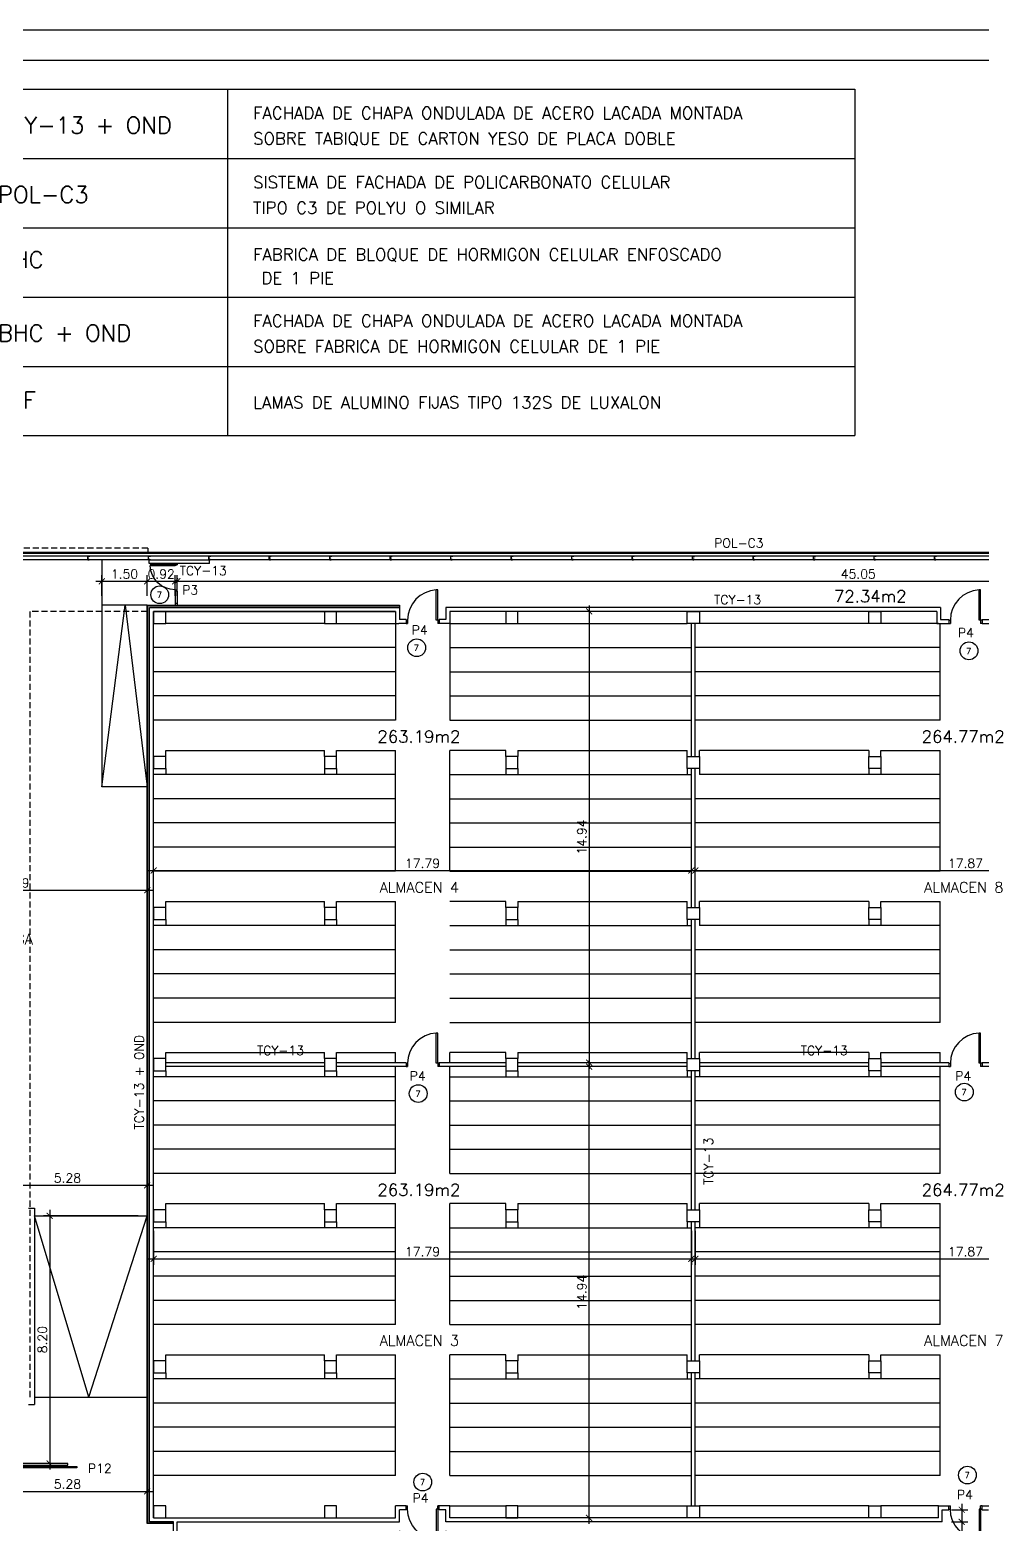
# Model space of a CAD drawing. Extents: x -1 to 154, y -18 to 77.
# Drawn here: x 35.67 to 67.16, y 27.43 to 76.88 of the extents above; entities that cross this region are included whole.
import ezdxf

# ---------------------------------------------------------------- set-up
doc = ezdxf.new("R2010")
doc.units = 0
doc.linetypes.add('TRAZOS', pattern=[0.75, 0.5, -0.25])
doc.layers.get('0').update_dxf_attribs({"linetype": 'CONTINUOUS'})
doc.layers.get('DEFPOINTS').update_dxf_attribs({"linetype": 'CONTINUOUS'})
for name, color, linetype in [('2', 2, 'CONTINUOUS'), ('4', 3, 'CONTINUOUS'), ('AMAESTRADO', 4, 'CONTINUOUS'), ('CARPINT', 1, 'CONTINUOUS'), ('COTAS', 7, 'CONTINUOUS'), ('FORMATO', 7, 'CONTINUOUS'), ('MOB', 40, 'CONTINUOUS'), ('REF-CAR', 3, 'CONTINUOUS'), ('SUP', 4, 'CONTINUOUS'), ('TABIQUERIA', 4, 'CONTINUOUS')]:
    doc.layers.add(name, color=color, linetype=linetype)
doc.styles.add('ROMANS', font='romans.shx')
doc.dimstyles.get("Standard").update_dxf_attribs({"dimtxt": 0.18, "dimasz": 0.18, "dimexe": 0.18, "dimexo": 0.0625, "dimgap": 0.09, "dimtad": 0, "dimtih": 1, "dimtoh": 1, "dimdec": 4, "dimzin": 0, "dimdsep": 46, "dimtxsty": 'Standard', "dimcen": 0.09, "dimadec": 0, "dimazin": 0, "dimtfac": 1, "dimtdec": 4, "dimtofl": 0, "dimtmove": 0, "dimatfit": 3, "dimfxl": 0, "dimtolj": 1, "dimtzin": 0, "dimarcsym": 0})

# ---------------------------------------------------------------- blocks, each defined once
blk = doc.blocks.new('_ARCHTICK')
at = {"color": 0, "linetype": 'ByBlock', "const_width": 0.15}
blk.add_lwpolyline([(-0.5, -0.5), (0.5, 0.5)], dxfattribs=at)
blk = doc.blocks.new('*D1')
at = {"linetype": 'ByBlock'}
for p, q in [((39.563, 49.057), (57.748, 49.057)), ((39.763, 48.132), (39.763, 49.257)), ((57.548, 48.132), (57.548, 49.257))]:
    blk.add_line(p, q, dxfattribs=at)
at = {"layer": 'DEFPOINTS', "color": 0, "linetype": 'ByBlock'}
for p in [(57.548, 49.057), (39.763, 47.832), (57.548, 47.832)]:
    blk.add_point(p, dxfattribs=at)
at = {"linetype": 'ByBlock', "xscale": 0.2, "yscale": 0.2, "zscale": 0.2, "rotation": 180}
blk.add_blockref('_ARCHTICK', (39.763, 49.057), dxfattribs=at)
at = {"linetype": 'ByBlock', "xscale": 0.2, "yscale": 0.2, "zscale": 0.2}
blk.add_blockref('_ARCHTICK', (57.548, 49.057), dxfattribs=at)
at = {"linetype": 'ByBlock', "insert": (48.656, 49.297), "char_height": 0.3, "attachment_point": 5, "style": 'ROMANS'}
blk.add_mtext('\\A1;17.79', dxfattribs=at)
blk = doc.blocks.new('*D2')
at = {"linetype": 'ByBlock'}
for p, q in [((57.113, 57.632), (55.962, 57.632)), ((56.162, 57.832), (56.162, 42.497)), ((57.113, 42.697), (55.962, 42.697))]:
    blk.add_line(p, q, dxfattribs=at)
at = {"layer": 'DEFPOINTS', "color": 0, "linetype": 'ByBlock'}
for p in [(57.413, 57.632), (56.162, 42.697), (57.413, 42.697)]:
    blk.add_point(p, dxfattribs=at)
at = {"linetype": 'ByBlock', "xscale": 0.2, "yscale": 0.2, "zscale": 0.2}
for p, rotation in [((56.162, 57.632), 90), ((56.162, 42.697), 270)]:
    blk.add_blockref('_ARCHTICK', p, dxfattribs=dict(at, rotation=rotation))
at = {"linetype": 'ByBlock', "insert": (55.922, 50.164), "char_height": 0.3, "attachment_point": 5, "rotation": 90, "style": 'ROMANS'}
blk.add_mtext('\\A1;14.94', dxfattribs=at)
blk = doc.blocks.new('*D3')
at = {"linetype": 'ByBlock'}
for p, q in [((39.763, 37.132), (39.763, 36.006)), ((57.548, 37.132), (57.548, 36.006)), ((39.563, 36.206), (57.748, 36.206))]:
    blk.add_line(p, q, dxfattribs=at)
at = {"layer": 'DEFPOINTS', "color": 0, "linetype": 'ByBlock'}
for p in [(39.763, 37.432), (57.548, 37.432), (57.548, 36.206)]:
    blk.add_point(p, dxfattribs=at)
at = {"linetype": 'ByBlock', "xscale": 0.2, "yscale": 0.2, "zscale": 0.2, "rotation": 180}
blk.add_blockref('_ARCHTICK', (39.763, 36.206), dxfattribs=at)
at = {"linetype": 'ByBlock', "xscale": 0.2, "yscale": 0.2, "zscale": 0.2}
blk.add_blockref('_ARCHTICK', (57.548, 36.206), dxfattribs=at)
at = {"linetype": 'ByBlock', "insert": (48.656, 36.446), "char_height": 0.3, "attachment_point": 5, "style": 'ROMANS'}
blk.add_mtext('\\A1;17.79', dxfattribs=at)
blk = doc.blocks.new('*D4')
at = {"linetype": 'ByBlock'}
for p, q in [((57.113, 42.567), (55.962, 42.567)), ((56.162, 27.432), (56.162, 42.767)), ((57.113, 27.632), (55.962, 27.632))]:
    blk.add_line(p, q, dxfattribs=at)
at = {"layer": 'DEFPOINTS', "color": 0, "linetype": 'ByBlock'}
for p in [(56.162, 42.567), (57.413, 42.567), (57.413, 27.632)]:
    blk.add_point(p, dxfattribs=at)
at = {"linetype": 'ByBlock', "xscale": 0.2, "yscale": 0.2, "zscale": 0.2}
for p, rotation in [((56.162, 42.567), 90), ((56.162, 27.632), 270)]:
    blk.add_blockref('_ARCHTICK', p, dxfattribs=dict(at, rotation=rotation))
at = {"linetype": 'ByBlock', "insert": (55.922, 35.099), "char_height": 0.3, "attachment_point": 5, "rotation": 90, "style": 'ROMANS'}
blk.add_mtext('\\A1;14.94', dxfattribs=at)
blk = doc.blocks.new('*D11')
at = {"linetype": 'ByBlock'}
for p, q in [((57.678, 37.132), (57.678, 36.006)), ((75.548, 37.132), (75.548, 36.006)), ((57.478, 36.206), (75.748, 36.206))]:
    blk.add_line(p, q, dxfattribs=at)
at = {"layer": 'DEFPOINTS', "color": 0, "linetype": 'ByBlock'}
for p in [(57.678, 37.432), (75.548, 37.432), (75.548, 36.206)]:
    blk.add_point(p, dxfattribs=at)
at = {"linetype": 'ByBlock', "xscale": 0.2, "yscale": 0.2, "zscale": 0.2, "rotation": 180}
blk.add_blockref('_ARCHTICK', (57.678, 36.206), dxfattribs=at)
at = {"linetype": 'ByBlock', "xscale": 0.2, "yscale": 0.2, "zscale": 0.2}
blk.add_blockref('_ARCHTICK', (75.548, 36.206), dxfattribs=at)
at = {"linetype": 'ByBlock', "insert": (66.613, 36.446), "char_height": 0.3, "attachment_point": 5, "style": 'ROMANS'}
blk.add_mtext('\\A1;17.87', dxfattribs=at)
blk = doc.blocks.new('*D18')
at = {"linetype": 'ByBlock'}
for p, q in [((57.478, 49.057), (75.748, 49.057)), ((57.678, 48.132), (57.678, 49.257)), ((75.548, 48.132), (75.548, 49.257))]:
    blk.add_line(p, q, dxfattribs=at)
at = {"layer": 'DEFPOINTS', "color": 0, "linetype": 'ByBlock'}
for p in [(75.548, 49.057), (57.678, 47.832), (75.548, 47.832)]:
    blk.add_point(p, dxfattribs=at)
at = {"linetype": 'ByBlock', "xscale": 0.2, "yscale": 0.2, "zscale": 0.2, "rotation": 180}
blk.add_blockref('_ARCHTICK', (57.678, 49.057), dxfattribs=at)
at = {"linetype": 'ByBlock', "xscale": 0.2, "yscale": 0.2, "zscale": 0.2}
blk.add_blockref('_ARCHTICK', (75.548, 49.057), dxfattribs=at)
at = {"linetype": 'ByBlock', "insert": (66.613, 49.297), "char_height": 0.3, "attachment_point": 5, "style": 'ROMANS'}
blk.add_mtext('\\A1;17.87', dxfattribs=at)
blk = doc.blocks.new('*D41')
at = {"linetype": 'ByBlock'}
for p, q in [((66.148, 27.902), (66.691, 27.902)), ((66.491, 28.102), (66.491, 27.502)), ((66.148, 27.502), (66.691, 27.502)), ((66.491, 27.502), (66.491, 26.207))]:
    blk.add_line(p, q, dxfattribs=at)
at = {"layer": 'DEFPOINTS', "color": 0, "linetype": 'ByBlock'}
for p in [(65.848, 27.902), (65.848, 27.502), (66.491, 27.502)]:
    blk.add_point(p, dxfattribs=at)
at = {"linetype": 'ByBlock', "xscale": 0.2, "yscale": 0.2, "zscale": 0.2}
for p, rotation in [((66.491, 27.902), 90), ((66.491, 27.502), 270)]:
    blk.add_blockref('_ARCHTICK', p, dxfattribs=dict(at, rotation=rotation))
at = {"linetype": 'ByBlock', "insert": (66.251, 26.755), "char_height": 0.3, "attachment_point": 5, "rotation": 90, "style": 'ROMANS'}
blk.add_mtext('\\A1;0.40', dxfattribs=at)
blk = doc.blocks.new('*D42')
at = {"linetype": 'ByBlock'}
for p, q in [((47.898, 27.202), (47.898, 25.947)), ((49.428, 27.202), (49.428, 25.947)), ((47.698, 26.147), (49.628, 26.147))]:
    blk.add_line(p, q, dxfattribs=at)
at = {"layer": 'DEFPOINTS', "color": 0, "linetype": 'ByBlock'}
for p in [(47.898, 27.502), (49.428, 27.502), (49.428, 26.147)]:
    blk.add_point(p, dxfattribs=at)
at = {"linetype": 'ByBlock', "xscale": 0.2, "yscale": 0.2, "zscale": 0.2, "rotation": 180}
blk.add_blockref('_ARCHTICK', (47.898, 26.147), dxfattribs=at)
at = {"linetype": 'ByBlock', "xscale": 0.2, "yscale": 0.2, "zscale": 0.2}
blk.add_blockref('_ARCHTICK', (49.428, 26.147), dxfattribs=at)
at = {"linetype": 'ByBlock', "insert": (48.663, 26.387), "char_height": 0.3, "attachment_point": 5, "style": 'ROMANS'}
blk.add_mtext('\\A1;1.53', dxfattribs=at)
blk = doc.blocks.new('*D43')
at = {"linetype": 'ByBlock'}
for p, q in [((30.863, 48.182), (30.863, 48.607)), ((39.553, 48.182), (39.553, 48.607)), ((30.663, 48.407), (39.753, 48.407))]:
    blk.add_line(p, q, dxfattribs=at)
at = {"layer": 'DEFPOINTS', "color": 0, "linetype": 'ByBlock'}
for p in [(39.553, 48.407), (30.863, 47.882), (39.553, 47.882)]:
    blk.add_point(p, dxfattribs=at)
at = {"linetype": 'ByBlock', "xscale": 0.2, "yscale": 0.2, "zscale": 0.2, "rotation": 180}
blk.add_blockref('_ARCHTICK', (30.863, 48.407), dxfattribs=at)
at = {"linetype": 'ByBlock', "xscale": 0.2, "yscale": 0.2, "zscale": 0.2}
blk.add_blockref('_ARCHTICK', (39.553, 48.407), dxfattribs=at)
at = {"linetype": 'ByBlock', "insert": (35.208, 48.647), "char_height": 0.3, "attachment_point": 5, "style": 'ROMANS'}
blk.add_mtext('\\A1;8.69', dxfattribs=at)
blk = doc.blocks.new('*D45')
at = {"linetype": 'ByBlock'}
for p, q in [((34.073, 38.64), (39.753, 38.64)), ((34.273, 37.932), (34.273, 38.84)), ((39.553, 37.932), (39.553, 38.84))]:
    blk.add_line(p, q, dxfattribs=at)
at = {"layer": 'DEFPOINTS', "color": 0, "linetype": 'ByBlock'}
for p in [(39.553, 38.64), (34.273, 37.632), (39.553, 37.632)]:
    blk.add_point(p, dxfattribs=at)
at = {"linetype": 'ByBlock', "xscale": 0.2, "yscale": 0.2, "zscale": 0.2, "rotation": 180}
blk.add_blockref('_ARCHTICK', (34.273, 38.64), dxfattribs=at)
at = {"linetype": 'ByBlock', "xscale": 0.2, "yscale": 0.2, "zscale": 0.2}
blk.add_blockref('_ARCHTICK', (39.553, 38.64), dxfattribs=at)
at = {"linetype": 'ByBlock', "insert": (36.913, 38.88), "char_height": 0.3, "attachment_point": 5, "style": 'ROMANS'}
blk.add_mtext('\\A1;5.28', dxfattribs=at)
blk = doc.blocks.new('*D46')
at = {"linetype": 'ByBlock'}
for p, q in [((39.353, 58.627), (40.677, 58.627)), ((39.553, 58.142), (39.553, 58.827)), ((40.477, 58.142), (40.477, 58.827))]:
    blk.add_line(p, q, dxfattribs=at)
at = {"layer": 'DEFPOINTS', "color": 0, "linetype": 'ByBlock'}
for p in [(40.477, 58.627), (39.553, 57.842), (40.477, 57.842)]:
    blk.add_point(p, dxfattribs=at)
at = {"linetype": 'ByBlock', "xscale": 0.2, "yscale": 0.2, "zscale": 0.2, "rotation": 180}
blk.add_blockref('_ARCHTICK', (39.553, 58.627), dxfattribs=at)
at = {"linetype": 'ByBlock', "xscale": 0.2, "yscale": 0.2, "zscale": 0.2}
blk.add_blockref('_ARCHTICK', (40.477, 58.627), dxfattribs=at)
at = {"linetype": 'ByBlock', "insert": (40.015, 58.867), "char_height": 0.3, "attachment_point": 5, "style": 'ROMANS'}
blk.add_mtext('\\A1;0.92', dxfattribs=at)
blk = doc.blocks.new('*D49')
at = {"linetype": 'ByBlock'}
for p, q in [((37.853, 58.628), (39.753, 58.628)), ((38.053, 58.142), (38.053, 58.828)), ((39.553, 58.142), (39.553, 58.828))]:
    blk.add_line(p, q, dxfattribs=at)
at = {"layer": 'DEFPOINTS', "color": 0, "linetype": 'ByBlock'}
for p in [(39.553, 58.628), (38.053, 57.842), (39.553, 57.842)]:
    blk.add_point(p, dxfattribs=at)
at = {"linetype": 'ByBlock', "xscale": 0.2, "yscale": 0.2, "zscale": 0.2, "rotation": 180}
blk.add_blockref('_ARCHTICK', (38.053, 58.628), dxfattribs=at)
at = {"linetype": 'ByBlock', "xscale": 0.2, "yscale": 0.2, "zscale": 0.2}
blk.add_blockref('_ARCHTICK', (39.553, 58.628), dxfattribs=at)
at = {"linetype": 'ByBlock', "insert": (38.803, 58.868), "char_height": 0.3, "attachment_point": 5, "style": 'ROMANS'}
blk.add_mtext('\\A1;1.50', dxfattribs=at)
blk = doc.blocks.new('*D57')
at = {"linetype": 'ByBlock'}
for p, q in [((39.253, 37.632), (36.127, 37.632)), ((36.327, 37.832), (36.327, 29.232)), ((36.623, 29.432), (36.127, 29.432))]:
    blk.add_line(p, q, dxfattribs=at)
at = {"layer": 'DEFPOINTS', "color": 0, "linetype": 'ByBlock'}
for p in [(39.553, 37.632), (36.327, 29.432), (36.923, 29.432)]:
    blk.add_point(p, dxfattribs=at)
at = {"linetype": 'ByBlock', "xscale": 0.2, "yscale": 0.2, "zscale": 0.2}
for p, rotation in [((36.327, 37.632), 90), ((36.327, 29.432), 270)]:
    blk.add_blockref('_ARCHTICK', p, dxfattribs=dict(at, rotation=rotation))
at = {"linetype": 'ByBlock', "insert": (36.087, 33.532), "char_height": 0.3, "attachment_point": 5, "rotation": 90, "style": 'ROMANS'}
blk.add_mtext('\\A1;8.20', dxfattribs=at)
blk = doc.blocks.new('*D61')
at = {"linetype": 'ByBlock'}
for p, q in [((34.073, 38.64), (39.753, 38.64)), ((34.273, 37.932), (34.273, 38.84)), ((39.553, 37.932), (39.553, 38.84))]:
    blk.add_line(p, q, dxfattribs=at)
at = {"layer": 'DEFPOINTS', "color": 0, "linetype": 'ByBlock'}
for p in [(39.553, 38.64), (34.273, 37.632), (39.553, 37.632)]:
    blk.add_point(p, dxfattribs=at)
at = {"linetype": 'ByBlock', "xscale": 0.2, "yscale": 0.2, "zscale": 0.2, "rotation": 180}
blk.add_blockref('_ARCHTICK', (34.273, 38.64), dxfattribs=at)
at = {"linetype": 'ByBlock', "xscale": 0.2, "yscale": 0.2, "zscale": 0.2}
blk.add_blockref('_ARCHTICK', (39.553, 38.64), dxfattribs=at)
at = {"linetype": 'ByBlock', "insert": (36.913, 38.88), "char_height": 0.3, "attachment_point": 5, "style": 'ROMANS'}
blk.add_mtext('\\A1;5.28', dxfattribs=at)
blk = doc.blocks.new('*D79')
at = {"linetype": 'ByBlock'}
for p, q in [((40.347, 58.628), (85.792, 58.628)), ((40.547, 58.142), (40.547, 58.828)), ((85.592, 58.142), (85.592, 58.828))]:
    blk.add_line(p, q, dxfattribs=at)
at = {"layer": 'DEFPOINTS', "color": 0, "linetype": 'ByBlock'}
for p in [(85.592, 58.628), (40.547, 57.842), (85.592, 57.842)]:
    blk.add_point(p, dxfattribs=at)
at = {"linetype": 'ByBlock', "xscale": 0.2, "yscale": 0.2, "zscale": 0.2, "rotation": 180}
blk.add_blockref('_ARCHTICK', (40.547, 58.628), dxfattribs=at)
at = {"linetype": 'ByBlock', "xscale": 0.2, "yscale": 0.2, "zscale": 0.2}
blk.add_blockref('_ARCHTICK', (85.592, 58.628), dxfattribs=at)
at = {"linetype": 'ByBlock', "insert": (63.07, 58.868), "char_height": 0.3, "attachment_point": 5, "style": 'ROMANS'}
blk.add_mtext('\\A1;45.05', dxfattribs=at)
blk = doc.blocks.new('A$C54F826CB')
at = {"layer": 'TABIQUERIA', "color": 7, "style": 'ROMANS'}
for s, p in [('FACHADA DE CHAPA ONDULADA DE ACERO LACADA MONTADA', (8.41, 9.582)), ('SOBRE TABIQUE DE CARTON YESO DE PLACA DOBLE', (8.41, 8.737)), ('SISTEMA DE FACHADA DE POLICARBONATO CELULAR', (8.41, 7.29)), ('TIPO C3 DE POLYU O SIMILAR', (8.41, 6.445)), ('FABRICA DE BLOQUE DE HORMIGON CELULAR ENFOSCADO', (8.41, 4.899)), (' DE 1 PIE', (8.41, 4.119)), ('FACHADA DE CHAPA ONDULADA DE ACERO LACADA MONTADA', (8.41, 2.705)), ('SOBRE FABRICA DE HORMIGON CELULAR DE 1 PIE', (8.41, 1.86)), ('LAMAS DE ALUMINO FIJAS TIPO 132S DE LUXALON', (8.41, 0.005))]:
    blk.add_text(s, height=0.4, dxfattribs=at).set_placement(p)
at = {"layer": 'TABIQUERIA', "style": 'ROMANS'}
for s, p in [('TCY-13 + OND', (-0.026, 9.102)), ('POL-C3', (-0.026, 6.809)), ('BHC', (-0.026, 4.653)), ('BHC + OND', (-0.026, 2.225)), ('LAF ', (-0.026, 0))]:
    blk.add_text(s, height=0.55, dxfattribs=at).set_placement(p)
blk = doc.blocks.new('P100D')
for p, q in [((0, 0), (0, -0.05)), ((-0.11, -0.05), (-1.11, -0.05)), ((-1.11, -0.05), (-1.11, -0.1)), ((-0.11, -0.1), (-1.11, -0.1)), ((-0.11, 0), (-0.11, -0.05)), ((-0.11, -0.05), (0, -0.05)), ((-0.11, -0.05), (-0.11, -0.1)), ((-0.11, -1.05), (0, -1.05)), ((-0.11, -1.1), (-0.11, -1.05)), ((0, -1.1), (0, -1.05))]:
    blk.add_line(p, q)
blk.add_arc((-0.11, -0.05), 1, 182.866, 270)
blk = doc.blocks.new('P80I')
for p, q in [((-0.07, 0), (-0.07, -0.05)), ((0, 0), (0, -0.05)), ((0, -0.05), (-0.07, -0.05)), ((0, -0.05), (0.825, -0.05)), ((0, -0.05), (0, -0.085)), ((0, -0.085), (0.825, -0.085)), ((0.825, -0.05), (0.825, -0.085)), ((0, -0.875), (-0.07, -0.875)), ((-0.07, -0.925), (-0.07, -0.875)), ((0, -0.925), (0, -0.875))]:
    blk.add_line(p, q)
blk.add_arc((0, -0.05), 0.825, 270, 357.5685)
blk = doc.blocks.new('A$C5F1F5EC7')
at = {"color": 3}
blk.add_lwpolyline([(0.003, 0.1), (0, 0.1), (0, 0.114, -0.414214), (0.006, 0.12), (0.044, 0.12, -0.414214), (0.05, 0.114), (0.05, 0.006, -0.414214), (0.044, 0), (0.006, 0, -0.414214), (0, 0.006), (0, 0.02), (0.003, 0.02), (0.003, 0.006, 0.414214), (0.006, 0.003), (0.044, 0.003, 0.414214), (0.047, 0.006), (0.047, 0.114, 0.414214), (0.044, 0.117), (0.006, 0.117, 0.414214), (0.003, 0.114)], format="xyb", close=True, dxfattribs=at)

msp = doc.modelspace()

# ---------------------------------------------------------------- linework, layer by layer
at = {"layer": '2', "linetype": 'TRAZOS', "ltscale": 0.4}
for p, q in [((39.572, 59.722), (26.383, 59.722)), ((39.572, 59.722), (39.572, 59.582)), ((39.553, 57.63), (35.673, 57.632)), ((35.673, 57.632), (35.673, 31.632))]:
    msp.add_line(p, q, dxfattribs=at)
at = {"layer": '2'}
for p, q in [((39.613, 59.342), (31.472, 59.342)), ((38.053, 59.342), (38.053, 51.822)), ((85.654, 59.342), (41.613, 59.342)), ((39.553, 57.842), (38.053, 57.842)), ((38.053, 51.822), (38.823, 57.842)), ((38.823, 57.842), (39.553, 51.822)), ((39.553, 51.822), (38.053, 51.822)), ((35.623, 37.882), (35.823, 37.882)), ((35.823, 37.882), (35.823, 31.382)), ((35.823, 37.632), (39.553, 37.632)), ((37.623, 31.632), (35.823, 37.632)), ((37.623, 31.632), (39.553, 37.632)), ((35.623, 31.382), (35.823, 31.382)), ((35.823, 31.632), (39.553, 31.632))]:
    msp.add_line(p, q, dxfattribs=at)
at = {"layer": '4'}
for p, q in [((39.613, 59.342), (41.613, 59.342)), ((39.613, 59.222), (39.613, 59.342)), ((41.613, 59.222), (41.613, 59.342)), ((41.613, 59.222), (39.613, 59.222)), ((39.553, 27.442), (39.553, 57.842)), ((39.553, 57.842), (47.898, 57.842)), ((39.573, 27.462), (39.573, 57.822)), ((39.573, 57.822), (47.898, 57.822)), ((39.633, 27.502), (39.633, 57.762)), ((39.633, 57.762), (47.898, 57.762)), ((47.898, 57.762), (39.633, 57.762)), ((39.763, 27.632), (39.763, 57.632)), ((39.763, 57.632), (47.768, 57.632)), ((47.768, 57.632), (39.763, 57.632)), ((47.768, 57.632), (47.768, 57.232)), ((47.898, 57.842), (47.898, 57.362)), ((48.113, 57.362), (47.898, 57.362)), ((48.113, 57.362), (48.113, 57.232)), ((49.213, 57.362), (49.213, 57.232)), ((49.428, 57.362), (49.213, 57.362)), ((65.793, 57.762), (49.428, 57.762)), ((49.428, 57.762), (49.428, 57.362)), ((65.663, 57.632), (49.558, 57.632)), ((49.558, 57.632), (49.558, 57.232)), ((65.663, 57.632), (65.663, 57.232)), ((65.793, 57.762), (65.793, 57.362)), ((65.793, 57.362), (66.063, 57.362)), ((66.063, 57.362), (66.063, 57.232)), ((67.163, 57.362), (67.163, 57.232)), ((67.163, 57.362), (67.433, 57.362)), ((47.768, 57.232), (47.878, 57.232)), ((48.113, 57.232), (47.878, 57.232)), ((49.448, 57.232), (49.213, 57.232)), ((49.558, 57.232), (49.448, 57.232)), ((57.548, 52.832), (57.548, 57.232)), ((57.678, 52.832), (57.678, 57.232)), ((65.663, 57.232), (65.773, 57.232)), ((65.773, 57.232), (66.063, 57.232)), ((67.163, 57.232), (67.453, 57.232)), ((57.548, 47.832), (57.548, 52.432)), ((57.678, 47.832), (57.678, 52.432)), ((57.548, 42.832), (57.548, 47.432)), ((57.678, 42.832), (57.678, 47.432)), ((45.413, 42.697), (40.163, 42.697)), ((45.413, 42.567), (40.163, 42.567)), ((48.113, 42.697), (45.813, 42.697)), ((48.113, 42.567), (45.813, 42.567)), ((48.113, 42.697), (48.113, 42.567)), ((51.413, 42.697), (49.213, 42.697)), ((49.213, 42.697), (49.213, 42.567)), ((51.413, 42.567), (49.213, 42.567)), ((57.413, 42.697), (51.813, 42.697)), ((57.413, 42.567), (51.813, 42.567)), ((63.413, 42.697), (57.813, 42.697)), ((63.413, 42.567), (57.813, 42.567)), ((66.063, 42.697), (63.813, 42.697)), ((66.063, 42.567), (63.813, 42.567)), ((66.063, 42.697), (66.063, 42.567)), ((69.413, 42.697), (67.163, 42.697)), ((67.163, 42.697), (67.163, 42.567)), ((69.413, 42.567), (67.163, 42.567)), ((57.548, 37.832), (57.548, 42.432)), ((57.678, 37.832), (57.678, 42.432)), ((57.548, 32.832), (57.548, 37.432)), ((57.678, 32.832), (57.678, 37.432)), ((57.548, 28.032), (57.548, 32.432)), ((57.678, 28.032), (57.678, 32.432)), ((47.768, 27.632), (47.768, 28.032)), ((48.113, 28.032), (47.768, 28.032)), ((47.898, 27.502), (47.898, 27.902)), ((48.113, 27.902), (47.898, 27.902)), ((48.113, 27.902), (48.113, 28.032)), ((49.448, 28.032), (49.213, 28.032)), ((49.213, 27.902), (49.213, 28.032)), ((49.428, 27.902), (49.213, 27.902)), ((49.428, 27.502), (49.428, 27.902)), ((49.558, 28.032), (49.448, 28.032)), ((49.558, 27.632), (49.558, 28.032)), ((65.718, 27.632), (65.718, 28.032)), ((65.718, 28.032), (65.828, 28.032)), ((65.828, 28.032), (66.063, 28.032)), ((65.848, 27.902), (66.063, 27.902)), ((65.848, 27.502), (65.848, 27.902)), ((66.063, 27.902), (66.063, 28.032)), ((67.163, 28.032), (67.398, 28.032)), ((67.163, 27.902), (67.163, 28.032)), ((67.163, 27.902), (67.378, 27.902)), ((40.418, 27.442), (39.553, 27.442)), ((40.418, 27.462), (39.573, 27.462)), ((40.418, 27.502), (39.633, 27.502)), ((39.633, 27.502), (40.418, 27.502)), ((39.763, 27.632), (47.768, 27.632)), ((40.418, 26.957), (40.418, 27.502)), ((40.548, 27.502), (47.898, 27.502)), ((40.548, 26.957), (40.548, 27.502)), ((65.848, 27.502), (49.428, 27.502)), ((65.718, 27.632), (49.558, 27.632))]:
    msp.add_line(p, q, dxfattribs=at)
for points in [[(39.763, 57.232), (40.163, 57.232), (40.163, 57.632), (39.763, 57.632)], [(45.413, 57.232), (45.813, 57.232), (45.813, 57.632), (45.413, 57.632)], [(51.413, 57.232), (51.813, 57.232), (51.813, 57.632), (51.413, 57.632)], [(57.813, 57.232), (57.413, 57.232), (57.413, 57.632), (57.813, 57.632)], [(63.813, 57.232), (63.413, 57.232), (63.413, 57.632), (63.813, 57.632)], [(39.763, 52.432), (40.163, 52.432), (40.163, 52.832), (39.763, 52.832)], [(45.413, 52.432), (45.813, 52.432), (45.813, 52.832), (45.413, 52.832)], [(51.413, 52.432), (51.813, 52.432), (51.813, 52.832), (51.413, 52.832)], [(57.813, 52.432), (57.413, 52.432), (57.413, 52.832), (57.813, 52.832)], [(57.813, 52.432), (57.413, 52.432), (57.413, 52.832), (57.813, 52.832)], [(63.813, 52.432), (63.413, 52.432), (63.413, 52.832), (63.813, 52.832)], [(39.763, 47.432), (40.163, 47.432), (40.163, 47.832), (39.763, 47.832)], [(45.413, 47.432), (45.813, 47.432), (45.813, 47.832), (45.413, 47.832)], [(51.413, 47.432), (51.813, 47.432), (51.813, 47.832), (51.413, 47.832)], [(57.813, 47.432), (57.413, 47.432), (57.413, 47.832), (57.813, 47.832)], [(57.813, 47.432), (57.413, 47.432), (57.413, 47.832), (57.813, 47.832)], [(63.813, 47.432), (63.413, 47.432), (63.413, 47.832), (63.813, 47.832)], [(39.763, 42.432), (40.163, 42.432), (40.163, 42.832), (39.763, 42.832)], [(45.413, 42.432), (45.813, 42.432), (45.813, 42.832), (45.413, 42.832)], [(51.413, 42.432), (51.813, 42.432), (51.813, 42.832), (51.413, 42.832)], [(57.813, 42.432), (57.413, 42.432), (57.413, 42.832), (57.813, 42.832)], [(57.813, 42.432), (57.413, 42.432), (57.413, 42.832), (57.813, 42.832)], [(63.813, 42.432), (63.413, 42.432), (63.413, 42.832), (63.813, 42.832)], [(39.763, 37.432), (40.163, 37.432), (40.163, 37.832), (39.763, 37.832)], [(45.413, 37.432), (45.813, 37.432), (45.813, 37.832), (45.413, 37.832)], [(51.413, 37.432), (51.813, 37.432), (51.813, 37.832), (51.413, 37.832)], [(57.813, 37.432), (57.413, 37.432), (57.413, 37.832), (57.813, 37.832)], [(57.813, 37.432), (57.413, 37.432), (57.413, 37.832), (57.813, 37.832)], [(63.813, 37.432), (63.413, 37.432), (63.413, 37.832), (63.813, 37.832)], [(39.763, 32.432), (40.163, 32.432), (40.163, 32.832), (39.763, 32.832)], [(45.413, 32.432), (45.813, 32.432), (45.813, 32.832), (45.413, 32.832)], [(51.413, 32.432), (51.813, 32.432), (51.813, 32.832), (51.413, 32.832)], [(57.813, 32.432), (57.413, 32.432), (57.413, 32.832), (57.813, 32.832)], [(63.813, 32.432), (63.413, 32.432), (63.413, 32.832), (63.813, 32.832)], [(39.763, 27.632), (40.163, 27.632), (40.163, 28.032), (39.763, 28.032)], [(45.413, 27.632), (45.813, 27.632), (45.813, 28.032), (45.413, 28.032)], [(51.413, 27.632), (51.813, 27.632), (51.813, 28.032), (51.413, 28.032)], [(57.813, 27.632), (57.413, 27.632), (57.413, 28.032), (57.813, 28.032)], [(63.813, 27.632), (63.413, 27.632), (63.413, 28.032), (63.813, 28.032)]]:
    msp.add_lwpolyline(points, close=True, dxfattribs=at)
at = {"layer": 'AMAESTRADO'}
for centre in [(39.966, 58.182), (48.465, 56.428), (66.729, 56.326), (48.515, 41.674), (66.576, 41.725), (66.678, 29.05), (48.665, 28.817)]:
    msp.add_circle(centre, 0.294, dxfattribs=at)
at = {"layer": 'CARPINT'}
for p, q in [((85.654, 59.582), (31.478, 59.582)), ((85.654, 59.542), (31.478, 59.542)), ((85.578, 59.462), (31.544, 59.462)), ((40.477, 59.222), (40.547, 59.222)), ((40.477, 58.297), (40.477, 57.842)), ((40.547, 58.297), (40.477, 58.297)), ((40.547, 57.892), (40.477, 57.892)), ((40.547, 58.297), (40.547, 57.842))]:
    msp.add_line(p, q, dxfattribs=at)
msp.add_lwpolyline([(34.273, 29.382), (36.923, 29.382), (36.923, 29.432), (34.273, 29.432)], dxfattribs=at)
msp.add_lwpolyline([(34.57, 29.288), (34.57, 29.338), (37.22, 29.338), (37.22, 29.288)], close=True, dxfattribs=at)
at = {"layer": 'FORMATO'}
msp.add_line((-1.023, 76.876), (153.848, 76.876), dxfattribs=at)
at = {"layer": 'FORMATO', "color": 5}
msp.add_line((3.977, 75.876), (152.848, 75.876), dxfattribs=at)
at = {"layer": 'MOB'}
for p, q in [((45.413, 57.232), (40.163, 57.232)), ((45.813, 57.232), (47.768, 57.232)), ((47.768, 57.232), (47.768, 54.032)), ((49.558, 57.232), (51.413, 57.232)), ((49.558, 57.232), (49.558, 54.032)), ((51.813, 57.232), (57.413, 57.232)), ((65.718, 57.232), (57.668, 57.232)), ((65.773, 54.032), (65.773, 57.232)), ((47.768, 56.432), (39.763, 56.432)), ((49.558, 56.432), (57.558, 56.432)), ((65.773, 56.432), (57.668, 56.432)), ((47.768, 55.632), (39.763, 55.632)), ((49.558, 55.632), (57.558, 55.632)), ((65.773, 55.632), (57.668, 55.632)), ((47.768, 54.832), (39.763, 54.832)), ((49.558, 54.832), (57.558, 54.832)), ((65.773, 54.832), (57.668, 54.832)), ((47.768, 54.032), (39.763, 54.032)), ((49.558, 54.032), (57.558, 54.032)), ((65.773, 54.032), (57.668, 54.032)), ((40.163, 53.032), (45.413, 53.032)), ((40.163, 52.832), (40.163, 53.032)), ((45.413, 52.832), (45.413, 53.032)), ((45.813, 53.032), (47.768, 53.032)), ((45.813, 52.832), (45.813, 53.032)), ((47.768, 49.032), (47.768, 53.032)), ((51.413, 53.032), (49.558, 53.032)), ((49.558, 49.032), (49.558, 53.032)), ((51.413, 52.832), (51.413, 53.032)), ((51.813, 53.032), (57.413, 53.032)), ((51.813, 53.032), (51.813, 52.832)), ((57.413, 52.832), (57.413, 53.032)), ((63.413, 53.032), (57.813, 53.032)), ((57.813, 52.832), (57.813, 53.032)), ((63.413, 53.032), (63.413, 52.832)), ((63.813, 53.032), (65.773, 53.032)), ((63.813, 52.832), (63.813, 53.032)), ((65.773, 49.032), (65.773, 53.032)), ((40.163, 52.432), (40.163, 52.232)), ((45.413, 52.432), (45.413, 52.232)), ((45.813, 52.432), (45.813, 52.232)), ((51.413, 52.432), (51.413, 52.232)), ((51.813, 52.432), (51.813, 52.232)), ((57.413, 52.432), (57.413, 52.232)), ((57.813, 52.432), (57.813, 52.232)), ((63.413, 52.432), (63.413, 52.232)), ((63.813, 52.432), (63.813, 52.232)), ((47.768, 52.232), (39.763, 52.232)), ((49.558, 52.232), (57.548, 52.232)), ((65.773, 52.232), (57.813, 52.232)), ((47.768, 51.432), (39.763, 51.432)), ((49.558, 51.432), (57.558, 51.432)), ((65.773, 51.432), (57.668, 51.432)), ((47.768, 50.632), (39.763, 50.632)), ((49.558, 50.632), (57.558, 50.632)), ((65.773, 50.632), (57.668, 50.632)), ((47.768, 49.832), (39.763, 49.832)), ((49.558, 49.832), (57.558, 49.832)), ((65.773, 49.832), (57.668, 49.832)), ((47.768, 49.032), (39.763, 49.032)), ((49.558, 49.032), (57.558, 49.032)), ((65.773, 49.032), (57.668, 49.032)), ((40.163, 48.032), (45.413, 48.032)), ((40.163, 47.832), (40.163, 48.032)), ((45.413, 47.832), (45.413, 48.032)), ((45.813, 48.032), (47.768, 48.032)), ((45.813, 47.832), (45.813, 48.032)), ((47.768, 44.032), (47.768, 48.032)), ((51.413, 48.032), (49.558, 48.032)), ((51.413, 47.832), (51.413, 48.032)), ((51.813, 48.032), (57.413, 48.032)), ((51.813, 48.032), (51.813, 47.832)), ((57.413, 47.832), (57.413, 48.032)), ((63.413, 48.032), (57.813, 48.032)), ((57.813, 47.832), (57.813, 48.032)), ((63.413, 48.032), (63.413, 47.832)), ((63.813, 48.032), (65.773, 48.032)), ((63.813, 47.832), (63.813, 48.032)), ((65.773, 44.032), (65.773, 48.032)), ((47.768, 47.232), (39.763, 47.232)), ((40.163, 47.432), (40.163, 47.232)), ((45.413, 47.432), (45.413, 47.232)), ((45.813, 47.432), (45.813, 47.232)), ((49.558, 47.232), (57.548, 47.232)), ((51.413, 47.432), (51.413, 47.232)), ((51.813, 47.432), (51.813, 47.232)), ((57.413, 47.432), (57.413, 47.232)), ((57.813, 47.432), (57.813, 47.232)), ((65.773, 47.232), (57.813, 47.232)), ((63.413, 47.432), (63.413, 47.232)), ((63.813, 47.432), (63.813, 47.232)), ((47.768, 46.432), (39.763, 46.432)), ((49.558, 46.432), (57.558, 46.432)), ((65.773, 46.432), (57.668, 46.432)), ((47.768, 45.632), (39.763, 45.632)), ((49.558, 45.632), (57.558, 45.632)), ((65.773, 45.632), (57.668, 45.632)), ((47.768, 44.832), (39.763, 44.832)), ((49.558, 44.832), (57.558, 44.832)), ((65.773, 44.832), (57.668, 44.832)), ((47.768, 44.032), (39.763, 44.032)), ((49.558, 44.032), (57.558, 44.032)), ((65.773, 44.032), (57.668, 44.032)), ((40.163, 43.032), (45.413, 43.032)), ((40.163, 42.832), (40.163, 43.032)), ((45.413, 42.832), (45.413, 43.032)), ((45.813, 43.032), (47.768, 43.032)), ((45.813, 42.832), (45.813, 43.032)), ((47.768, 42.697), (47.768, 43.032)), ((51.413, 43.032), (49.558, 43.032)), ((49.558, 42.697), (49.558, 43.032)), ((51.413, 42.832), (51.413, 43.032)), ((51.813, 43.032), (57.413, 43.032)), ((51.813, 43.032), (51.813, 42.832)), ((57.413, 42.832), (57.413, 43.032)), ((63.413, 43.032), (57.813, 43.032)), ((57.813, 42.832), (57.813, 43.032)), ((63.413, 43.032), (63.413, 42.832)), ((63.813, 43.032), (65.773, 43.032)), ((63.813, 42.832), (63.813, 43.032)), ((65.773, 42.687), (65.773, 43.032)), ((47.768, 39.032), (47.768, 42.567)), ((49.558, 39.032), (49.558, 42.567)), ((65.773, 39.032), (65.773, 42.577)), ((47.768, 42.232), (39.763, 42.232)), ((40.163, 42.432), (40.163, 42.232)), ((45.413, 42.432), (45.413, 42.232)), ((45.813, 42.432), (45.813, 42.232)), ((49.558, 42.232), (57.558, 42.232)), ((51.413, 42.432), (51.413, 42.232)), ((51.813, 42.432), (51.813, 42.232)), ((57.413, 42.432), (57.413, 42.232)), ((65.773, 42.232), (57.668, 42.232)), ((57.813, 42.432), (57.813, 42.232)), ((63.413, 42.432), (63.413, 42.232)), ((63.813, 42.432), (63.813, 42.232)), ((47.768, 41.432), (39.763, 41.432)), ((49.558, 41.432), (57.558, 41.432)), ((65.773, 41.432), (57.668, 41.432)), ((47.768, 40.632), (39.763, 40.632)), ((49.558, 40.632), (57.558, 40.632)), ((65.773, 40.632), (57.668, 40.632)), ((47.768, 39.832), (39.763, 39.832)), ((49.558, 39.832), (57.558, 39.832)), ((65.773, 39.832), (57.668, 39.832)), ((47.768, 39.032), (39.763, 39.032)), ((49.558, 39.032), (57.558, 39.032)), ((65.773, 39.032), (57.668, 39.032)), ((40.163, 38.032), (45.413, 38.032)), ((40.163, 37.832), (40.163, 38.032)), ((45.413, 37.832), (45.413, 38.032)), ((45.813, 38.032), (47.768, 38.032)), ((45.813, 37.832), (45.813, 38.032)), ((47.768, 34.032), (47.768, 38.032)), ((51.413, 38.032), (49.558, 38.032)), ((49.558, 34.032), (49.558, 38.032)), ((51.413, 37.832), (51.413, 38.032)), ((51.813, 38.032), (57.413, 38.032)), ((51.813, 38.032), (51.813, 37.832)), ((57.413, 37.832), (57.413, 38.032)), ((63.413, 38.032), (57.813, 38.032)), ((57.813, 37.832), (57.813, 38.032)), ((63.413, 38.032), (63.413, 37.832)), ((63.813, 38.032), (65.773, 38.032)), ((63.813, 37.832), (63.813, 38.032)), ((65.773, 34.032), (65.773, 38.032)), ((47.768, 37.232), (39.763, 37.232)), ((40.163, 37.432), (40.163, 37.232)), ((45.413, 37.432), (45.413, 37.232)), ((45.813, 37.432), (45.813, 37.232)), ((49.558, 37.232), (57.558, 37.232)), ((51.413, 37.432), (51.413, 37.232)), ((51.813, 37.432), (51.813, 37.232)), ((57.413, 37.432), (57.413, 37.232)), ((65.773, 37.232), (57.668, 37.232)), ((57.813, 37.432), (57.813, 37.232)), ((63.413, 37.432), (63.413, 37.232)), ((63.813, 37.432), (63.813, 37.232)), ((47.768, 36.432), (39.763, 36.432)), ((49.558, 36.432), (57.558, 36.432)), ((65.773, 36.432), (57.668, 36.432)), ((47.768, 35.632), (39.763, 35.632)), ((49.558, 35.632), (57.558, 35.632)), ((65.773, 35.632), (57.668, 35.632)), ((47.768, 34.832), (39.763, 34.832)), ((49.558, 34.832), (57.558, 34.832)), ((65.773, 34.832), (57.668, 34.832)), ((47.768, 34.032), (39.763, 34.032)), ((49.558, 34.032), (57.558, 34.032)), ((65.773, 34.032), (57.668, 34.032)), ((40.163, 33.032), (45.413, 33.032)), ((40.163, 32.832), (40.163, 33.032)), ((45.413, 32.832), (45.413, 33.032)), ((45.813, 33.032), (47.768, 33.032)), ((45.813, 32.832), (45.813, 33.032)), ((47.768, 29.032), (47.768, 33.032)), ((51.413, 33.032), (49.558, 33.032)), ((49.558, 29.032), (49.558, 33.032)), ((51.413, 32.832), (51.413, 33.032)), ((51.813, 33.032), (57.413, 33.032)), ((51.813, 33.032), (51.813, 32.832)), ((57.413, 32.832), (57.413, 33.032)), ((63.413, 33.032), (57.813, 33.032)), ((57.813, 32.832), (57.813, 33.032)), ((63.413, 33.032), (63.413, 32.832)), ((63.813, 33.032), (65.773, 33.032)), ((63.813, 32.832), (63.813, 33.032)), ((65.773, 29.032), (65.773, 33.032)), ((47.768, 32.232), (39.763, 32.232)), ((40.163, 32.432), (40.163, 32.232)), ((45.413, 32.432), (45.413, 32.232)), ((45.813, 32.432), (45.813, 32.232)), ((49.558, 32.232), (57.558, 32.232)), ((51.413, 32.432), (51.413, 32.232)), ((51.813, 32.432), (51.813, 32.232)), ((57.413, 32.432), (57.413, 32.232)), ((65.773, 32.232), (57.668, 32.232)), ((57.813, 32.432), (57.813, 32.232)), ((63.413, 32.432), (63.413, 32.232)), ((63.813, 32.432), (63.813, 32.232)), ((47.768, 31.432), (39.763, 31.432)), ((49.558, 31.432), (57.558, 31.432)), ((65.773, 31.432), (57.668, 31.432)), ((47.768, 30.632), (39.763, 30.632)), ((49.558, 30.632), (57.558, 30.632)), ((65.773, 30.632), (57.668, 30.632)), ((47.768, 29.832), (39.763, 29.832)), ((49.558, 29.832), (57.558, 29.832)), ((65.773, 29.832), (57.668, 29.832)), ((47.768, 29.032), (39.763, 29.032)), ((49.558, 29.032), (57.558, 29.032)), ((65.773, 29.032), (57.668, 29.032)), ((49.558, 28.032), (51.413, 28.032)), ((51.813, 28.032), (57.413, 28.032)), ((63.413, 28.032), (57.813, 28.032)), ((65.718, 28.032), (63.813, 28.032))]:
    msp.add_line(p, q, dxfattribs=at)
at = {"layer": 'TABIQUERIA'}
for p, q in [((34.102, 74.91), (62.952, 74.91)), ((42.213, 74.91), (42.213, 63.448)), ((62.952, 74.91), (62.952, 63.448)), ((34.102, 63.448), (62.952, 63.448))]:
    msp.add_line(p, q, dxfattribs=at)
at = {"layer": 'TABIQUERIA', "color": 7}
for p, q in [((34.102, 72.618), (62.952, 72.618)), ((34.102, 70.326), (62.952, 70.326)), ((34.102, 68.033), (62.952, 68.033)), ((34.102, 65.741), (62.952, 65.741))]:
    msp.add_line(p, q, dxfattribs=at)

# ---------------------------------------------------------------- block references
at = {"layer": '4', "xscale": -1}
for p in [(37.638, 59.342), (39.638, 59.342), (41.638, 59.342), (43.638, 59.342), (45.638, 59.342), (47.638, 59.342), (49.638, 59.342), (51.638, 59.342), (53.638, 59.342), (55.638, 59.342), (57.638, 59.342), (59.638, 59.342), (61.638, 59.342), (63.638, 59.342), (65.638, 59.342)]:
    msp.add_blockref('A$C5F1F5EC7', p, dxfattribs=at)
at = {"layer": 'CARPINT', "xscale": -1}
msp.add_blockref('P80I', (40.477, 59.222), dxfattribs=at)
at = {"layer": 'CARPINT', "rotation": 270}
for p in [(49.213, 57.232), (67.163, 57.232), (49.213, 42.567), (67.163, 42.567)]:
    msp.add_blockref('P100D', p, dxfattribs=at)
at = {"layer": 'CARPINT', "xscale": -1, "rotation": 270}
for p in [(49.213, 28.032), (67.163, 28.032)]:
    msp.add_blockref('P100D', p, dxfattribs=at)
at = {"layer": 'REF-CAR'}
msp.add_blockref('A$C54F826CB', (34.646, 64.343), dxfattribs=at)

# ---------------------------------------------------------------- texts
at = {"layer": 'AMAESTRADO', "style": 'ROMANS'}
for p in [(39.872, 58.076), (48.37, 56.322), (66.634, 56.22), (48.421, 41.568), (66.482, 41.619), (48.571, 28.711), (66.584, 28.944)]:
    msp.add_text('7', height=0.2, dxfattribs=at).set_placement(p)
at = {"layer": 'MOB', "color": 7, "style": 'ROMANS'}
for s, p in [('ALMACEN 4', (47.239, 48.326)), ('ALMACEN 8', (65.244, 48.326)), ('MUELLE DESCARGA', (31.38, 46.611)), ('ALMACEN 3', (47.239, 33.326)), ('ALMACEN 7', (65.244, 33.326))]:
    msp.add_text(s, height=0.35, dxfattribs=at).set_placement(p)
at = {"layer": 'REF-CAR', "style": 'ROMANS'}
for s, p in [('P3', (40.707, 58.19)), ('P4', (48.3, 56.864)), ('P4', (66.365, 56.775)), ('P4', (48.234, 42.11)), ('P4', (66.276, 42.11)), ('P12', (37.593, 29.119)), ('P4', (48.331, 28.14)), ('P4', (66.333, 28.252))]:
    msp.add_text(s, height=0.3, dxfattribs=at).set_placement(p)
at = {"layer": 'SUP', "style": 'ROMANS'}
for s, p in [('72.34m2', (62.264, 57.932)), ('263.19m2', (47.165, 53.29)), ('264.77m2', (65.165, 53.29)), ('263.19m2', (47.165, 38.29)), ('264.77m2', (65.165, 38.29))]:
    msp.add_text(s, height=0.4, dxfattribs=at).set_placement(p)
at = {"layer": 'TABIQUERIA', "style": 'ROMANS'}
for s, p in [('POL-C3', (58.302, 59.743)), ('TCY-13', (40.629, 58.829)), ('TCY-13', (58.302, 57.868)), ('TCY-13', (43.185, 42.951)), ('TCY-13', (61.166, 42.951))]:
    msp.add_text(s, height=0.3, dxfattribs=at).set_placement(p)
for s, p in [('TCY-13 + OND', (39.436, 40.479)), ('TCY-13', (58.265, 38.658))]:
    msp.add_text(s, height=0.3, rotation=90, dxfattribs=at).set_placement(p)

# ---------------------------------------------------------------- dimensions: what is measured, and where the dimension line sits
at = {"layer": 'COTAS'}
for base, p1, p2, picture, middle in [((39.553, 58.628), (38.053, 57.842), (39.553, 57.842), '*D49', (38.803, 58.868)), ((85.5922, 58.6281), (40.5469, 57.8417), (85.5922, 57.8417), '*D79', (63.0695, 58.8681)), ((57.548157781, 49.057399241), (39.763157781, 47.831667665), (57.548157781, 47.831667665), '*D1', (48.655657781, 49.297399241)), ((39.553, 48.407), (30.863, 47.882), (39.553, 47.882), '*D43', (35.208, 48.647)), ((39.553, 38.64), (34.273, 37.632), (39.553, 37.632), '*D45', (36.913, 38.88)), ((75.548, 36.206), (57.678, 37.432), (75.548, 37.432), '*D11', (66.613, 36.446)), ((49.428, 26.147), (47.898, 27.502), (49.428, 27.502), '*D42', (48.663, 26.387))]:
    dim = msp.add_linear_dim(base=base, p1=p1, p2=p2, dimstyle='Standard', override={"dimtxt": 0.3, "dimasz": 0.2, "dimexe": 0.2, "dimexo": 0.3, "dimtad": 1, "dimtih": 0, "dimtoh": 0, "dimdec": 2, "dimtxsty": 'ROMANS', "dimblk1": 'ARCHTICK', "dimblk2": 'ARCHTICK', "dimsah": 1, "dimcen": 2.5, "dimdle": 0.2, "dimclrd": 256, "dimclre": 256, "dimclrt": 256, "dimtofl": 1}, dxfattribs=at)
    dim.commit()
    dim.dimension.update_dxf_attribs({"geometry": picture, "text_midpoint": middle})
dim = msp.add_linear_dim(base=(40.477, 58.627), p1=(39.553, 57.842), p2=(40.477, 57.842), dimstyle='Standard', override={"dimtxt": 0.3, "dimasz": 0.2, "dimexe": 0.2, "dimexo": 0.3, "dimtad": 1, "dimtih": 0, "dimtoh": 0, "dimdec": 2, "dimtxsty": 'ROMANS', "dimblk1": 'ARCHTICK', "dimblk2": 'ARCHTICK', "dimsah": 1, "dimcen": 2.5, "dimdle": 0.2, "dimclrd": 256, "dimclre": 256, "dimclrt": 256, "dimtofl": 1}, dxfattribs=at)
dim.commit()
dim.dimension.update_dxf_attribs({"geometry": '*D46', "text_midpoint": (40.015, 58.627), "dimtype": 160})
for base, p1, p2, picture, middle in [((54.16715147, 42.696667665), (55.417821603, 57.631667665), (55.417821603, 42.696667665), '*D2', (53.92715147, 50.164167665)), ((54.16715147, 42.566667612), (55.417821603, 27.631667612), (55.417821603, 42.566667612), '*D4', (53.92715147, 35.099167612))]:
    dim = msp.add_linear_dim(base=base, p1=p1, p2=p2, angle=90, dimstyle='Standard', override={"dimtxt": 0.3, "dimasz": 0.2, "dimexe": 0.2, "dimexo": 0.3, "dimtad": 1, "dimtih": 0, "dimtoh": 0, "dimdec": 2, "dimtxsty": 'ROMANS', "dimblk1": 'ARCHTICK', "dimblk2": 'ARCHTICK', "dimsah": 1, "dimcen": 2.5, "dimdle": 0.2, "dimclrd": 256, "dimclre": 256, "dimclrt": 256, "dimtofl": 1}, dxfattribs=at)
    dim.commit()
    dim.dimension.update_dxf_attribs({"geometry": picture, "text_midpoint": middle, "insert": (-1.995336178, 0)})
for base, p1, p2, angle, picture, middle in [((75.548, 49.057), (57.678, 47.832), (75.548, 47.832), 180, '*D18', (66.613, 49.297)), ((36.327, 29.432), (39.553, 37.632), (36.923, 29.432), 90, '*D57', (36.087, 33.532)), ((57.548157781, 36.205936035), (39.763157781, 37.431667612), (57.548157781, 37.431667612), 180, '*D3', (48.655657781, 36.445936035)), ((66.491, 27.502), (65.848, 27.902), (65.848, 27.502), 90, '*D41', (66.251, 26.755))]:
    dim = msp.add_linear_dim(base=base, p1=p1, p2=p2, angle=angle, dimstyle='Standard', override={"dimtxt": 0.3, "dimasz": 0.2, "dimexe": 0.2, "dimexo": 0.3, "dimtad": 1, "dimtih": 0, "dimtoh": 0, "dimdec": 2, "dimtxsty": 'ROMANS', "dimblk1": 'ARCHTICK', "dimblk2": 'ARCHTICK', "dimsah": 1, "dimcen": 2.5, "dimdle": 0.2, "dimclrd": 256, "dimclre": 256, "dimclrt": 256, "dimtofl": 1}, dxfattribs=at)
    dim.commit()
    dim.dimension.update_dxf_attribs({"geometry": picture, "text_midpoint": middle})
dim = msp.add_linear_dim(base=(39.553, 28.511), p1=(34.273, 27.502), p2=(39.553, 27.502), dimstyle='Standard', override={"dimtxt": 0.3, "dimasz": 0.2, "dimexe": 0.2, "dimexo": 0.3, "dimtad": 1, "dimtih": 0, "dimtoh": 0, "dimdec": 2, "dimtxsty": 'ROMANS', "dimblk1": 'ARCHTICK', "dimblk2": 'ARCHTICK', "dimsah": 1, "dimcen": 2.5, "dimdle": 0.2, "dimclrd": 256, "dimclre": 256, "dimclrt": 256, "dimtofl": 1}, dxfattribs=at)
dim.commit()
dim.dimension.update_dxf_attribs({"geometry": '*D61', "text_midpoint": (36.913, 28.751), "insert": (0, -10.129)})

doc.saveas('drawing.dxf')
